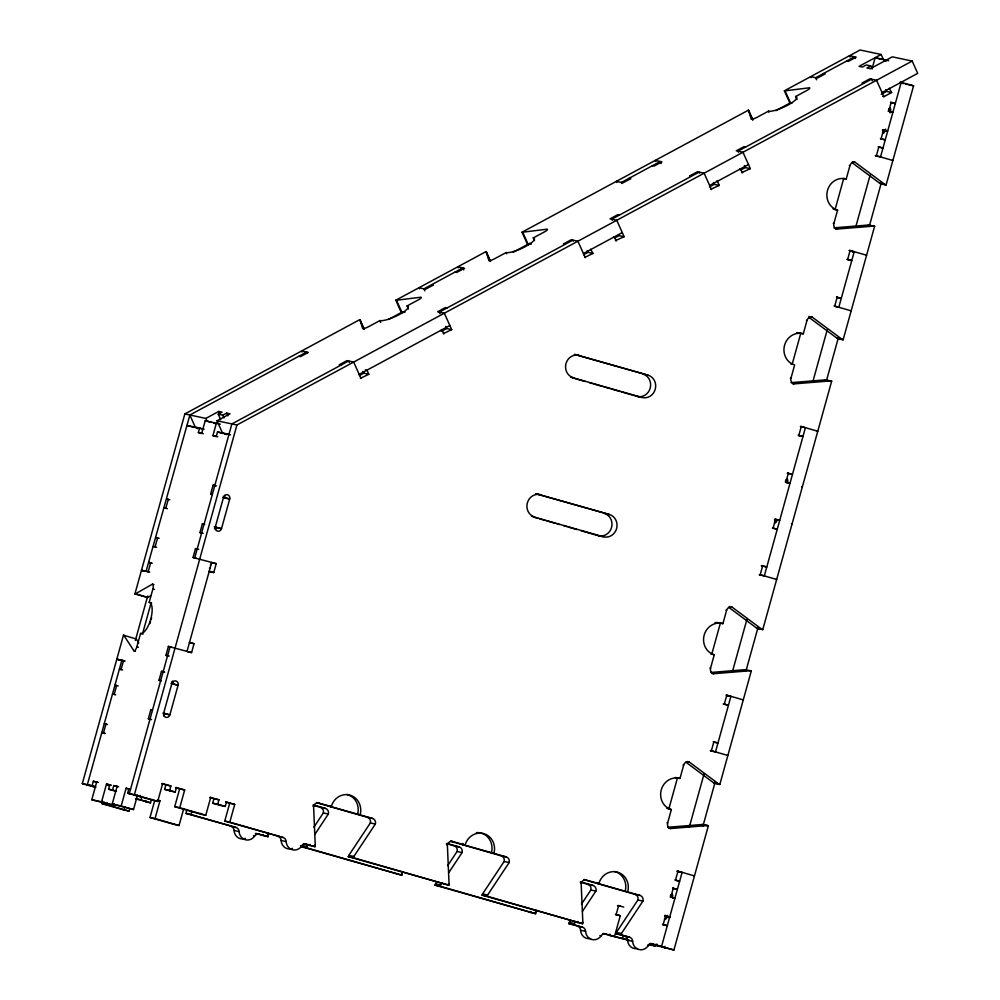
<?xml version="1.0" encoding="UTF-8"?>
<svg xmlns="http://www.w3.org/2000/svg" width="1000" height="1000" viewBox="0 0 1000 1000"><rect width="100%" height="100%" fill="white"/><g stroke="black" fill="none" stroke-linecap="round" stroke-linejoin="round"><path stroke-width="1.5" d="M95.525 787.412L82.312 783.612L123.475 635.175L136.263 639.025L138.775 642.875M151 595.562L147.812 597.375A4.612 1.713 -73.9 0 1 147.275 597.463L134.925 593.9L184.838 413.925L359.738 319.662A4.612 1.062 -24.2 0 1 359.9 319.713M82.312 783.612L87.35 784.688L121.85 660.263L125.075 661.062M146.1 571.25L189.875 414.988L306.637 352.062L307.1 353.088M104.875 733.5L101.788 732.613L103.475 732.975L105.938 724.075L107.475 724.525M112.475 694.075L114.162 694.438L116.625 685.55L118.162 685.987M120.938 669.6L119.388 669.15L121.075 669.513L123.537 660.625M142.25 570.487L141.475 570.262L148.2 571.688L150.662 562.8L148.988 562.438L152.213 563.237M159.125 538.312L157.575 537.875L155.113 546.763L153.425 546.413L156.65 547.212M88.125 784.9L87.35 784.688L92.112 785.7L93.338 781.25L98.25 782.412M135.338 640.512L147.688 595.975M114.388 803.725L113.925 805.387L91.775 799.75L96.7 781.963M135.488 651.312L133.95 650.863A4.612 1.713 -73.9 0 0 136.862 646.775L140.562 633.438A16.15 6 -73.9 0 0 150.75 619.125A16.15 6 -73.9 0 0 149.188 602.312L152.887 588.975A4.612 1.713 -73.9 0 0 152.45 584.175L153.988 584.612M142.838 632.7L151.062 603.05M201.462 433.438L198.363 432.55L199.6 428.113L203.463 429.212M198.363 432.55L201.725 433.263L205.225 420.675L220.275 424.162M149.975 623.538L150.512 621.6M151.05 619.65L151.6 617.712M91.775 799.75L101.575 801.825L106.5 784.05L111.4 785.2M129.637 808.863L129.012 811.075L123.975 810.013L101.95 803.662L102.65 801.162M104.125 803.3L104.438 802.188M116.35 791.425L108.625 789.2L109.862 784.762M101.95 803.662L106.988 804.737L107.45 803.075M108.625 789.2L112.525 790.037L113.75 785.588L118.663 786.75M216.012 436.538L212.925 435.65L216.425 423.05M137.525 795.1L133.525 809.55L112.188 804.087L117.112 786.3M212.925 435.65L216.287 436.362L217.512 431.912L230.525 434.8M112.188 804.087L121.163 806L126.1 788.213L130.438 789.25M170.888 785.987L165.85 784.912L164.625 789.362L169.662 790.438L170.888 785.987L162.65 783.612L157.725 801.4L127.662 793.25L128.9 788.812M151.55 719.575L148.325 718.775L150.787 709.875L152.463 710.238M161.325 680.9L159.012 680.238L161.475 671.338L164.7 672.138M169.15 656.112L165.925 655.312L168.388 646.413L191.575 652.588L194.05 643.7L189.3 642.375M195.362 558.15L193.05 557.487L195.512 548.6L198.738 549.4M202.275 533.225L199.963 532.562L202.425 523.675L204.112 524.025M212.188 494.475L210.65 494.025L213.113 485.138L216.337 485.938M124.537 807.65L124.775 806.812M123.975 810.013L124.288 808.9M129.35 793.612L170.062 646.775L171.1 647.075M127.662 793.25L134.388 794.688L236.912 424.988L912.175 61.075L917.688 73.362L882.062 92.562M151.425 799.525L150.5 802.862L136.062 798.487M136.525 796.812L136.912 795.425M140.4 795.425L140.025 796.812L141.7 797.163M171.513 683.238L171.975 681.562M214.475 528.337L214.788 527.225L221.5 528.65L229.725 499.012A3.462 3.212 -78 0 0 227.562 494.787A3.462 3.212 -78 0 0 223.55 497.238L215.325 526.875A3.462 3.212 -78 0 0 217.488 531.1A3.462 3.212 -78 0 0 221.5 528.65L214.375 526.675M135.912 799.038L140.95 800.113L141.95 796.5M209.513 568.7L209.812 567.587M210.438 565.363L210.738 564.25M145.463 801.787L145.85 800.4M209.363 571.613L213.775 572.55L216.238 563.663L193.05 557.487M152.688 800.325L152.912 799.5M183.762 808.538L179.062 825.487L174.025 824.412L150 817.5L154.625 800.825M150 817.5L155.037 818.575L159.975 800.788L157.4 800.05M164.625 789.362L170.175 790.962L170.475 789.85M170.175 790.962L175.212 792.038L176.45 787.588L184.688 789.963L179.75 807.738L174.713 806.675L179.638 788.888L184.688 789.963M174.025 824.412L174.262 823.587M268.125 832.938L268.238 835.375A4.612 4.288 -78 0 1 268.05 836.7L259.363 834.2A4.612 4.288 -78 0 0 254.662 836.05A9.237 8.562 -78 0 1 245.25 839.737A9.237 8.562 -78 0 1 239.125 831.575A4.612 4.288 -78 0 0 236.062 827.5L185.963 813.45L187.037 809.562M185.963 813.45L191 814.525L191.85 811.462M174.713 806.675L200.738 814.163L200.963 813.325M200.738 814.163L205.775 815.238L210.7 797.45L218.938 799.825L217.712 804.262L212.675 803.2L213.9 798.75L218.938 799.825M212.675 803.2L220.225 805.362L220.45 804.538M220.225 805.362L225.263 806.438L226.488 801.988L234.725 804.362L229.8 822.15L224.762 821.075L229.688 803.288L234.725 804.362M609.837 934.075L609.487 935.375L628.812 939.95M615.525 914.375L616.163 914.513L618.625 905.612L623.775 907.1M616.163 914.513L620.275 915.688L614.525 936.438L603.638 933.475M622.638 938.162L623.337 935.662M872.05 68.863L875.163 57.625L888.675 60.675M710.713 672.475L745.037 669.688L751.312 670.913L719.825 784.45A4.625 4.288 -78 0 1 718.7 783.925L689.025 761.85A4.612 4.288 -78 0 0 683.675 765.113L679.975 778.45L677.45 777.925L668.825 809.05L671.35 809.587L667.65 822.925A4.612 4.288 -78 0 0 670.525 828.55L707.15 825.575A4.612 4.275 -78 0 1 708.375 825.725L673.913 950L652.038 944.425L652.262 943.587M710.713 653.888A16.15 15 -78 0 0 711.762 654.225L720.387 623.1L722.913 623.638L726.612 610.3A4.612 4.288 -78 0 1 731.963 607.038L761.625 629.1A4.625 4.288 -78 0 0 762.763 629.625L831.688 381.075L825.413 379.85L791.087 382.65M834.025 227.838L868.35 225.037L874.625 226.262L843.138 339.8A4.612 4.288 -78 0 1 842.013 339.275L812.337 317.213A4.612 4.288 -78 0 0 806.988 320.475L803.288 333.812L800.763 333.275L792.138 364.4A16.15 15 -78 0 1 790.863 363.963M874.625 226.262A4.612 4.275 -78 0 0 873.388 226.112L836.775 229.088A4.612 4.288 -78 0 1 833.888 223.463L837.588 210.125L835.075 209.587L843.7 178.463L846.225 179L849.925 165.65A4.612 4.288 -78 0 1 855.275 162.387L884.938 184.462A4.625 4.288 -78 0 0 886.075 184.988L913.575 85.8L900.188 82.025M751.312 670.913A4.612 4.275 -78 0 0 750.075 670.75L713.462 673.737A4.612 4.288 -78 0 1 710.575 668.1L714.275 654.762A16.15 15 -78 0 1 704.175 635.05A16.15 15 -78 0 1 722.913 623.638M831.688 381.075A4.612 4.288 -78 0 0 830.462 380.925L793.838 383.9A4.612 4.288 -78 0 1 790.962 378.275L794.65 364.938A16.15 15 -78 0 1 784.562 345.225A16.15 15 -78 0 1 803.288 333.812M885.962 61.413L886.363 60.012M648.112 944.513L655.413 946.062L655.875 944.4M656.875 944.075L656.513 945.375L650 943.5M664.825 915.4L664.587 916.275L669.212 917.613M689.275 827.225L704.125 773.7M732.475 671.488L746.912 619.425M812.75 382.025L827.188 329.963M855.763 226.912L870.125 175.113M662.562 924.375L663.188 924.513L665.662 915.612L670.037 917.062M670.163 896.95L670.8 897.087L673.263 888.2L677.375 889.375L672.65 888.375M674.887 879.912L675.525 880.037L677.987 871.15L694.463 875.888L693.512 875.688M710.438 750.525L711.388 750.725L713.85 741.838L717.975 743.012L713.562 742.075M723.388 703.838L724.338 704.038L726.8 695.138L743.275 699.887L742.638 699.75M759.562 574.587L760.2 574.712L762.663 565.825L766.775 567.013L761.488 565.862M875.45 155.538L876.388 155.738L878.85 146.85L882.975 148.038L878.562 147.1M880.487 138.562L881.112 138.7L883.587 129.8L887.7 130.988L885.175 130.45M772.513 527.9L773.15 528.025L775.612 519.138L779.725 520.325L777.212 519.788A3.462 1.288 -73.9 0 1 775.738 522.575A3.462 1.288 -73.9 0 1 774.488 522.163M785.263 481.95L785.888 482.088L788.35 473.188L792.475 474.375L787.438 473.3M798.2 435.262L798.838 435.4L801.3 426.5L817.775 431.25L817.15 431.112M834.062 305.95L834.7 306.075L837.163 297.188L841.287 298.375L836.562 297.362M847.013 259.25L847.65 259.387L850.113 250.5L866.587 255.238L865.95 255.1M888.088 111.137L888.725 111.275L891.188 102.387L895.3 103.562L890.575 102.562M664.513 918.75L664.663 919.05A4.237 1.575 -73.9 0 0 665.588 919.237L666.587 918.112A2.575 0.95 -73.9 0 0 667.1 916.812L667.5 915.362M885.55 129.113L885.238 130.25A3.462 1.288 -73.9 0 1 883.763 133.05A3.462 1.288 -73.9 0 1 882.513 132.625M890.05 112.912L890.375 111.725A3.462 1.288 -73.9 0 0 890.362 108.338A3.462 1.288 -73.9 0 0 888.562 109.412M901.225 82.238L880.512 156.925L875.462 155.85L876.5 156.15M664.388 947.975L664.85 946.312M702.925 826.125L715.188 781.912M746.062 670.588L758.025 627.45M826.338 381.112L838.3 337.975M869.35 226.038L881.45 182.375M313.875 827.163L323.3 812.975A4.612 4.288 -78 0 0 320.412 807.337L313.463 805.337M306.812 846.488L301.775 845.413A4.625 4.3 -78 0 0 301.25 846.637L306.288 847.712A4.625 4.3 -78 0 1 306.812 846.488L308.15 844.463M314.887 834.325L328.338 814.038A4.612 4.288 -78 0 0 325.45 808.413L313.175 804.875M451.025 841.4L501.225 855.85A4.612 4.288 -78 0 1 504.113 861.488L482.587 893.925A4.625 4.288 -78 0 0 482.062 895.15L487.1 896.225A4.625 4.288 -78 0 1 487.625 895L509.15 862.562A4.612 4.288 -78 0 0 506.262 856.925L493.913 853.363A16.15 15 -78 0 0 483.812 833.65A16.15 15 -78 0 0 465.075 845.062L452.725 841.513A4.612 4.288 -78 0 0 447.375 844.775L449.05 883.9A4.612 4.275 -78 0 1 448.862 885.212L348.275 856.637A4.625 4.3 -78 0 1 348.8 855.413L370.325 822.975A4.612 4.288 -78 0 0 367.438 817.337L317.25 802.887M348.275 856.637L353.312 857.712A4.625 4.3 -78 0 1 353.837 856.488L375.363 824.05A4.612 4.288 -78 0 0 372.475 818.413L328.775 806.025L331.3 806.55A16.15 15 -78 0 1 350.025 795.138A16.15 15 -78 0 1 360.125 814.85M535.7 909.963L535.8 912.4A4.612 4.288 -78 0 1 535.612 913.725L435.025 885.15A4.625 4.288 -78 0 1 435.55 883.925L436.9 881.9M447.663 865.675L457.075 851.488A4.612 4.288 -78 0 0 454.188 845.85L446.475 843.625M435.025 885.15L440.062 886.225A4.625 4.288 -78 0 1 440.588 885L441.938 882.975M448.663 872.837L462.113 852.55A4.612 4.288 -78 0 0 459.225 846.925L446.962 843.388M605.837 933.938A4.612 4.288 -78 0 0 601.138 935.788A9.237 8.562 -78 0 1 591.725 939.475A9.237 8.562 -78 0 1 585.6 931.312A4.612 4.288 -78 0 0 582.537 927.237L568.812 923.662A4.625 4.288 -78 0 1 569.338 922.438L570.688 920.413M581.45 904.188L590.862 890A4.612 4.288 -78 0 0 587.975 884.362L580.25 882.138M568.812 923.662L573.85 924.737A4.625 4.288 -78 0 1 574.375 923.512L575.725 921.488M582.45 911.35L595.9 891.075A4.612 4.288 -78 0 0 593.013 885.438L580.75 881.9M673.913 950L652.875 943.938A4.612 4.288 -78 0 0 648.162 945.788A9.237 8.562 -78 0 1 638.75 949.488A9.237 8.562 -78 0 1 632.638 941.312A4.612 4.288 -78 0 0 629.575 937.237L615.85 933.662A4.625 4.288 -78 0 1 616.375 932.438L637.888 900A4.612 4.288 -78 0 0 635.013 894.362L584.812 879.912M615.85 933.662L620.887 934.737A4.625 4.288 -78 0 1 621.413 933.512L642.938 901.075A4.612 4.288 -78 0 0 640.05 895.438L596.337 883.05L598.862 883.587A16.15 15 -78 0 1 617.587 872.175A16.15 15 -78 0 1 627.688 891.875M134.925 593.9A4.612 1.713 -73.9 0 0 135.45 593.812L152.45 584.175M405.037 312.15L401.975 312.525A4.612 1.062 -24.2 0 1 401.337 312.512L395.812 300.212L485.975 251.625A4.612 1.062 -24.2 0 1 486.125 251.675M531.263 244.112L528.2 244.5A4.612 1.062 -24.2 0 1 527.562 244.488L522.038 232.188L748.325 110.237A4.612 1.062 -24.2 0 1 748.475 110.288M792.087 102.912L790.55 103.112A4.612 1.062 -24.2 0 1 789.912 103.088L784.388 90.8L860.1 50L881.112 54.475L883.562 59.938L885.2 60.525M395.812 300.212A4.612 1.062 -24.2 0 0 396.463 300.238L420.925 297.213A4.612 1.062 -24.2 0 1 418.713 299.662L407.062 305.938A16.15 3.725 -24.2 0 1 399.338 314.525A16.15 3.725 -24.2 0 1 379.862 320.6L368.2 326.887A4.612 1.062 -24.2 0 1 362.638 328.625L360.062 319.85L364.35 329.412M522.038 232.188A4.612 1.062 -24.2 0 0 522.688 232.2L547.15 229.175A4.612 1.062 -24.2 0 1 544.938 231.625L533.288 237.913A16.15 3.725 -24.2 0 1 525.562 246.488A16.15 3.725 -24.2 0 1 506.087 252.575L494.425 258.85A4.612 1.062 -24.2 0 1 488.862 260.587L486.287 251.825L490.575 261.375M784.388 90.8A4.612 1.062 -24.2 0 0 785.037 90.812L809.5 87.788A4.612 1.062 -24.2 0 1 807.288 90.237L795.638 96.525A16.15 3.725 -24.2 0 1 787.913 105.1A16.15 3.725 -24.2 0 1 768.438 111.188L756.775 117.463A4.612 1.062 -24.2 0 1 751.213 119.2L748.637 110.425L752.925 119.987M388.375 319.488L401.9 312.2M513.2 252.225L529.8 243.275M775.888 110.65L790.875 102.575M184.838 413.925L205.812 418.413L218.775 411.425L222.125 412.15L218.25 414.237L220.7 419.7M881.112 54.475L859.087 66.338L862.45 67.05L866.338 64.963L870.812 65.912L872.038 68.637M218.25 414.237L222.725 415.188L226.6 413.1L229.975 413.812L217.013 420.788L222.537 433.088L228.463 434.35M870.812 65.912L866.938 68L870.288 68.725L892.312 56.85L912.175 61.075M359.188 374.363L449.85 325.5M583.425 253.512L622.275 232.575M709.65 185.487L748.5 164.55M359.387 375.55L363.762 373.2L368.8 374.275L366.962 370.175L365.387 369.837M441.312 331.4L446.65 328.525L451.688 329.6L444.338 313.2L437.612 311.775L445.387 307.587L447.062 307.95M583.625 254.713L587.987 252.35L593.025 253.425L590.562 249.188M614.7 237.95L619.075 235.6L624.113 236.675L616.763 220.275L610.037 218.85L617.812 214.662L619.487 215.025M709.362 186.938L714.212 184.325L719.262 185.4L717.412 181.3L716.475 181.1M740.45 170.188L745.3 167.575L750.337 168.637L742.987 152.25L736.263 150.825L744.038 146.637L745.713 146.988M881.3 94.275L886.637 91.4L891.675 92.475L889.212 88.238M360.4 378.325L368.8 374.275M443.288 333.65L451.688 329.6M584.625 257.475L593.025 253.425M615.4 240.662L624.113 236.675M710.537 189.387L719.262 185.4M741.625 172.625L750.337 168.637M882.65 96.388L883.913 96.662L891.675 92.475M667.775 827.3L702.113 824.5A4.612 4.275 -78 0 1 703.337 824.65L708.375 825.725M846.737 60.987L848.425 61.337L856.188 57.15L849.475 55.725L850.088 57.088M901.2 83.162L903.263 83.6M905.325 84.05L907.387 84.488M908.425 84.7L913.575 85.8M823.425 73.55L825.113 73.913L817.337 78.1L810.612 76.662L811.075 77.688M863.737 83.387L862.062 83.025L869.825 78.838L876.55 80.275L883.913 96.662M890.562 102.25L891.188 102.387M890.325 111.925L892.837 112.463L888.725 111.275M882.638 129.6L883.587 129.8M880.512 138.875L885.238 139.875L881.112 138.7M878.225 146.713L878.85 146.85M892.237 160.35L892.862 160.487L876.388 155.738M852.438 161.788L855.275 162.387M849.287 165.525L849.925 165.65M852.087 162.7L879.9 183.388L884.938 184.462M886.075 184.988L881.025 183.912A4.625 4.288 -78 0 1 879.9 183.388M740.1 168.6L742.575 172.825M652.45 165.7L654.137 166.05L661.9 161.863L655.188 160.438L655.65 161.462M691.312 176.312L689.638 175.95L697.412 171.762L704.125 173.188L711.488 189.587M629.138 178.263L630.812 178.612L623.05 182.8L616.325 181.375L616.788 182.4M833.263 223.325L833.888 223.463M835.512 228.825L836.775 229.088M849.475 250.362L850.113 250.5M849.5 250.675L854.225 251.688L838.812 307.262L835.45 306.55M847.35 259.637L851.762 260.575L847.65 259.387M613.875 236.625L616.35 240.863M836.538 297.05L837.163 297.188M565.087 244.338L563.413 243.975L571.188 239.788L577.9 241.225L585.262 257.613M850.325 310.637L851.175 310.825L834.7 306.075M808.875 316.475L812.337 317.213M806.363 320.337L806.988 320.475M809.15 317.512L836.975 338.2L842.013 339.275M843.138 339.8L838.1 338.725A4.612 4.288 -78 0 1 836.975 338.2M455.037 272.087L456.712 272.45L464.487 268.263L457.762 266.825L458.225 267.85M431.725 284.65L433.4 285.012L425.625 289.2L418.913 287.775L419.363 288.8M790.325 378.137L790.962 378.275M792.588 383.638L793.838 383.9M575.125 354.513L648.025 375.175A11.538 10.713 -78 0 1 655.238 389.25A11.538 10.713 -78 0 1 641.85 397.413L638.55 396.7M441.45 329.55L443.925 333.787M574.338 354.338L648.025 375.175M570.538 377.075L641.85 397.413M800.675 426.375L801.3 426.5M621.087 391.812L637.6 396.5M798.538 435.65L802.95 436.587L798.838 435.4M302.05 352.025L301.913 351.062M301.6 351L308.312 352.425L300.538 356.613L298.863 356.25M340.863 365.188L339.175 364.825L346.95 360.637L353.663 362.062L361.025 378.462M787.412 472.987L788.35 473.188M785.525 480.7A3.462 1.288 -73.9 0 1 787.425 479.288A3.462 1.288 -73.9 0 1 787.487 482.738L790 483.275L785.888 482.088M801.575 486.662L802.362 486.825M774.975 519L775.612 519.138M791.45 523.75L792.087 523.875M772.537 528.212L773.8 528.475M774.425 528.612L777.262 529.212L773.15 528.025M217.013 420.788L236.912 424.988M609.388 514.5L535.7 493.663L609.388 514.5A11.538 10.713 -78 0 1 616.6 528.575A11.538 10.713 -78 0 1 603.212 536.725L598.488 535.725M199.6 428.113L186.988 425.425L190.837 426.538M204.075 429.162L195.362 427.312L189.838 415.012M531.425 516.3L603.212 536.725M761.4 565.562L762.663 565.825M759.7 574.925L762.212 575.462M762.638 575.55L764.312 575.9L805.413 427.688L800.375 426.613L801.413 426.912M776.038 579.325L776.675 579.462L760.2 574.712M210.65 494.025L212.325 494.387M222.913 497.1L229.725 499.012L227.512 498.55M223.525 497.7L227.2 498.475M729.438 606.5L731.963 607.038M725.975 610.163L726.612 610.3M728.775 607.35L756.587 628.038L761.625 629.1M762.763 629.625L757.712 628.562A4.625 4.288 -78 0 1 756.587 628.038M199.963 532.562L203.188 533.362M711.762 654.225L714.275 654.762M155.9 537.513L157.575 537.875M709.95 667.975L710.575 668.1M211.7 562.388L187.037 651.312M211.513 562.65L216.238 563.663M711.575 673.337L712.2 673.475M712.525 673.538L713.462 673.737M209.025 571.237L213.775 572.55M142.312 570.438L143.162 570.625M143.575 570.712L144.412 570.887M144.838 570.975L145.675 571.15M141.9 570.35L143.025 570.712M726.175 695.013L726.8 695.138M726.513 695.387L730.913 696.325L715.5 751.912L710.462 750.837L711.5 751.137M723.413 704.15L724.987 704.488M725.612 704.625L728.45 705.225L724.338 704.038M713.225 741.7L713.85 741.838M727.225 755.337L727.862 755.462L711.388 750.725M189.638 642.763L194.05 643.7M187.488 651.712L191.575 652.588M687.45 761.525L689.025 761.85M683.05 764.987L683.675 765.113M165.925 655.312L167.6 655.662M685.837 762.163L713.662 782.85L718.7 783.925M719.825 784.45L714.788 783.375A4.625 4.288 -78 0 1 713.662 782.85M118.912 659.638L119.75 659.812M120.175 659.9L121.013 660.088M121.438 660.175L123.912 660.85M121.85 660.263L116.812 659.188L118.5 659.55M117.238 659.275L118.875 659.788M159.012 680.238L160.688 680.588M171.275 683.312L178.088 685.225L169.862 714.862A3.462 3.212 -78 0 1 165.85 717.312A3.462 3.212 -78 0 1 163.688 713.088L171.9 683.438A3.462 3.212 -78 0 1 175.925 681A3.462 3.212 -78 0 1 178.088 685.225L175.562 684.688M171.363 683.787L174.725 684.5M116.625 685.55L114.938 685.188L116.487 685.638M702.113 824.5L707.15 825.575M163.05 712.95L169.862 714.862L163.463 713.5M667.013 822.788L667.65 822.925M668.637 828.15L670.525 828.55M148.325 718.775L150 719.125M105.938 724.075L104.262 723.725L106.725 724.438M677.362 871.012L677.987 871.15M677.487 871.35L682.113 872.337L661.55 946.438L652.038 944.425M316.737 802.525L331.3 806.55M675.55 880.362L676.175 880.487M676.488 880.562L679.638 881.225L675.525 880.037M320.412 807.337L325.45 808.413M367.438 817.337L372.475 818.413M312.962 806.125L313.587 806.263A4.612 4.288 -78 0 1 318.938 803M323.3 812.975L328.338 814.038M370.325 822.975L375.363 824.05M672.638 888.062L673.263 888.2M450.513 841.038L452.725 841.513M462.912 843.413A16.15 15 -78 0 0 462.562 844.538L465.075 845.062M462.562 844.538L493.913 853.363M162.025 783.487L162.65 783.612M454.188 845.85L459.225 846.925M501.225 855.85L506.262 856.925M446.425 844.575L447.375 844.775M175.812 787.45L176.45 787.588M210.075 797.312L210.7 797.45M225.55 801.787L226.488 801.988M457.075 851.488L462.113 852.55M504.113 861.488L509.15 862.562M672.438 897.75L674.95 898.288L670.8 897.087M583.987 879.488L598.862 883.587M587.975 884.362L593.013 885.438M635.013 894.362L640.05 895.438M580.525 883.15L581.15 883.288A4.612 4.288 -78 0 1 586.512 880.025M107.587 785.2L109.062 785.512L107.513 785.075M590.862 890L595.9 891.075M637.888 900L642.938 901.075M157.45 800.25L159.975 800.788M618 905.475L618.625 905.612M665.025 915.475L665.662 915.612M620.262 906.275L617.487 905.662M224.762 821.075L283.1 837.5A4.612 4.288 -78 0 1 286.163 841.575A9.237 8.562 -78 0 0 292.288 849.737A9.237 8.562 -78 0 0 301.688 846.05A4.612 4.288 -78 0 1 306.4 844.2L315.087 846.7A4.612 4.275 -78 0 0 315.262 845.375L313.587 806.263M267.6 835.25L268.238 835.375M314.637 845.25L315.262 845.375M256.212 833.525L259.363 834.2M303.562 843.6L306.4 844.2M255.413 833.438L268.05 836.7M303.5 843.75L315.087 846.7M231.025 826.425A4.612 4.288 -78 0 1 234.088 830.5L239.125 831.575M278.062 836.425A4.612 4.288 -78 0 1 281.125 840.5L286.163 841.575M348.8 855.413L353.837 856.488M253.4 835.775L254.662 836.05M300.438 845.775L301.688 846.05M615.55 914.688L619.338 915.487M619.65 915.562L620.275 915.688M662.588 924.688L666.363 925.487M666.675 925.562L667.312 925.688L663.188 924.513M401.388 873.763L402.013 873.888A4.612 4.288 -78 0 1 401.838 875.212L301.25 846.637M448.413 883.763L449.05 883.9M435.55 883.925L440.588 885M482.587 893.925L487.625 895M535.175 912.275L535.8 912.4M582.2 922.275L582.837 922.412A4.612 4.275 -78 0 1 582.65 923.725L482.062 895.15M569.338 922.438L574.375 923.512M616.375 932.438L621.413 933.512M650.662 943.475L652.875 943.938M628.875 940.425L602.962 933.5M577.5 926.162A4.612 4.288 -78 0 1 580.562 930.25L585.6 931.312M624.538 936.162A4.612 4.288 -78 0 1 627.587 940.25L632.638 941.312M599.875 935.525L601.138 935.788M647.537 945.65L648.162 945.788M875.163 57.625L881.338 59.413M886.725 130.9L882.712 129.713A3.462 1.288 -73.9 0 0 882.513 130.65M882.663 129.913L886.775 131.1M849.188 250.613L850.225 250.912M852.275 251.5L854.338 252.087M852.138 251.588L854.463 252.25M572.463 377.812L585.337 381.512M589.625 382.75L592.487 383.575M593.913 383.988L602.487 386.45M603.925 386.863L609.637 388.512M611.075 388.925L619.65 391.4M787.487 482.738L789.025 483.175M786 482.5L788.825 483.312M777.212 519.788L778.75 520.237M775.462 519.475L777.775 520.138M759.275 574.837L760.3 575.125M205.225 420.675L211.4 422.45M213.713 423.113L215.263 423.562M533.825 517.137L538.112 518.362M539.55 518.775L545.262 520.425M546.7 520.837L555.275 523.312M556.7 523.725L559.562 524.538M563.85 525.775L566.712 526.6M568.15 527.013L576.725 529.487M581.013 530.712L598.175 535.662M217.512 431.912L222.925 433.475M224.462 433.913L226.788 434.588M191.612 426.763L193.938 427.425M196.25 428.088L197.787 428.537M216.287 436.362L217.825 436.812M201.725 433.263L203.275 433.713M213.113 485.138L215.425 485.8M169.812 499.787L166.588 498.975L168.263 499.338L165.8 508.225L164.112 507.875L167.338 508.675M202.425 523.675L204.75 524.338M726.513 695.562L728.962 696.15M195.512 548.6L197.838 549.263M196.275 558.288L194.725 557.85L231.875 423.925L348.625 361L349.312 362.537M148.2 571.688L149.738 572.137M146.512 571.337L148.575 571.925M152.887 588.975L154.438 589.412M135.45 593.812L147.812 597.375M149.188 602.312L151.662 603.025M140.562 633.438L143.038 634.15M168.388 646.413L170.7 647.087M136.862 646.775L138.4 647.225M161.475 671.338L163.787 672.013M121.075 669.513L122.613 669.963M114.162 694.438L115.7 694.887M150.787 709.875L152.338 710.325M677.062 871.263L679.25 872.013M103.475 732.975L105.013 733.413M673.938 898.188L672.4 897.738A3.462 1.275 -73.9 0 0 672.325 894.287A3.462 1.275 -73.9 0 0 670.438 895.7M664.737 915.725L669.887 917.212M667.1 916.812L669.425 917.475M161.737 783.725L165.85 784.912M175.525 787.7L179.638 788.888M209.788 797.562L213.9 798.75M225.575 802.113L229.688 803.288M169.662 790.438L175.212 792.038M217.712 804.262L225.263 806.438M126.1 788.213L129.188 789.1M113.75 785.588L117.613 786.7M106.5 784.05L110.363 785.163M93.338 781.25L97.2 782.362M134.388 794.688L157.725 801.4M179.75 807.738L205.775 815.238M229.8 822.15L283.1 837.5M353.312 857.712L448.862 885.212M487.1 896.225L582.65 923.725M620.887 934.737L629.575 937.237M649.225 944.287L655.413 946.062M112.525 790.037L116.388 791.15M92.112 785.7L95.2 786.587M87.35 784.688L95.85 787.125M140.95 800.113L150.5 802.862M191 814.525L236.062 827.5M306.288 847.712L401.838 875.212M440.062 886.225L535.612 913.725M573.85 924.737L582.537 927.237M121.163 806L133.525 809.55M101.575 801.825L113.925 805.387M106.988 804.737L129.012 811.075M155.037 818.575L179.062 825.487M133.95 650.863L123.9 635.462A4.612 1.713 -73.9 0 0 123.475 635.175M885.837 89.612L886.637 91.4M872.2 80.738L871.513 79.2L737.95 151.175L738.4 152.2M855.275 58.5L854.513 56.8L815.65 77.737L816.575 79.787M795.638 96.525L797.013 99.6M785.037 90.812L790.55 103.112M768.438 111.188L768.95 112.338M748.325 110.237L752.613 119.8M744.388 165.525L745.3 167.575M713.413 182.537L714.212 184.325M699.55 173.15L699.087 172.125L611.725 219.213L612.175 220.238M661.15 163.55L660.225 161.5L621.362 182.45L621.825 183.475M618.612 234.575L619.075 235.6M587.188 250.562L587.987 252.35M573.325 241.175L572.863 240.15L439.3 312.137L439.988 313.675M533.288 237.913L534.487 240.6M522.688 232.2L528.2 244.5M506.087 252.575L506.6 253.725M485.975 251.625L490.262 261.188M463.725 269.95L462.8 267.9L423.95 288.837L424.862 290.887M445.737 326.475L446.65 328.525M407.062 305.938L408.438 309.012M396.463 300.238L401.975 312.525M379.862 320.6L380.725 322.525M359.738 319.662L364.038 329.225M362.95 371.4L363.762 373.2M226.6 413.1L227.838 415.825M222.725 415.188L223.95 417.925M218.775 411.425L220 414.162M205.812 418.413L207.05 421.138M581.15 883.288L582.837 922.412M401.912 871.45L402.013 873.888M837.588 210.125A16.15 15 -78 0 1 827.487 190.413A16.15 15 -78 0 1 846.225 179M868.35 225.037A4.612 4.275 -78 0 1 869.587 225.188M825.413 379.85A4.612 4.288 -78 0 1 826.65 380M745.037 669.688A4.612 4.275 -78 0 1 746.275 669.837M671.35 809.587A16.15 15 -78 0 1 661.25 789.875A16.15 15 -78 0 1 679.975 778.45M637.6 948.55A9.237 8.562 -78 0 1 627.587 940.25M577.788 921.5A4.612 4.275 -78 0 1 577.612 922.663M443.963 883.487A4.612 4.275 -78 0 1 443.825 884.15M310.225 844.475A4.612 4.275 -78 0 1 310.05 845.625M292.45 848.413A9.237 8.562 -78 0 1 281.125 840.5M573.212 377.65A11.538 10.713 -78 0 1 566 363.562A11.538 10.713 -78 0 1 579.375 355.412M642.975 374.1A11.538 10.713 -78 0 1 650.188 388.188A11.538 10.713 -78 0 1 636.812 396.337M534.575 516.975A11.538 10.713 -78 0 1 527.362 502.887A11.538 10.713 -78 0 1 540.737 494.738M604.338 513.425A11.538 10.713 -78 0 1 611.625 527.238A11.538 10.713 -78 0 1 598.675 535.788M164.825 713.787A3.462 3.212 -78 0 1 163.525 715.713M172.537 681.112A3.462 3.212 -78 0 1 173.038 684.15M216.462 527.587A3.462 3.212 -78 0 1 215.175 529.5M224.5 495.462A3.462 3.212 -78 0 1 224.688 497.938M796.637 332.738A16.15 15 -78 0 1 800.763 333.275M476.4 832.613A16.15 15 -78 0 1 491.388 852.837M346.975 794.463A16.15 15 -78 0 1 357.6 814.325M614.55 871.488A16.15 15 -78 0 1 625.175 891.35M667.788 808.7A16.15 15 -78 0 1 666.775 808.275M675.312 777.487A16.15 15 -78 0 1 677.45 777.925M714.95 622.65A16.15 15 -78 0 1 720.387 623.1M774.488 520.175A3.462 1.288 -73.9 0 1 774.613 519.55M835.075 209.587A16.15 15 -78 0 1 833.012 208.812M245.425 838.4A9.237 8.562 -78 0 1 234.088 830.5M263.188 834.475A4.612 4.288 -78 0 1 263.012 835.625M396.925 873.487A4.612 4.288 -78 0 1 396.8 874.137M530.763 911.5A4.612 4.288 -78 0 1 530.575 912.65M590.575 938.538A9.237 8.562 -78 0 1 580.562 930.25M135.825 638.737A4.612 1.713 -73.9 0 1 136.263 639.025"/></g></svg>
